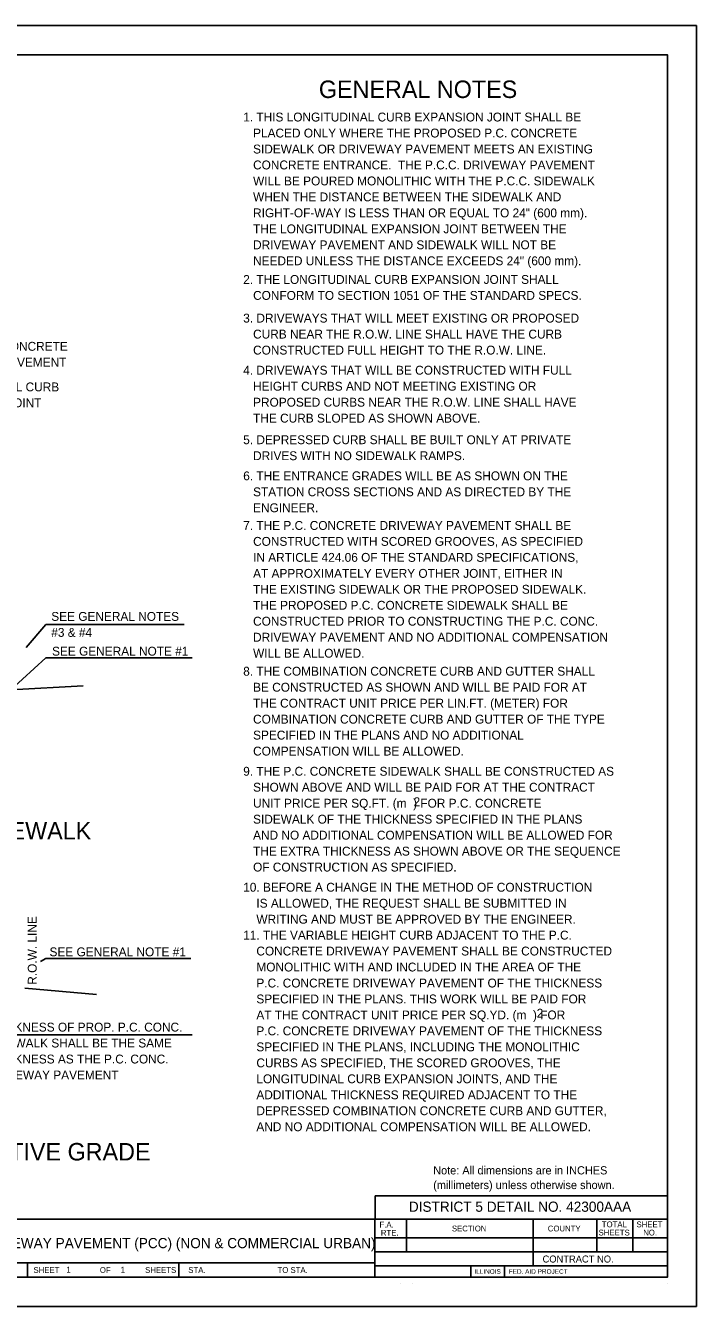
# Model space of a CAD drawing. Extents: x 0 to 2.83, y 0 to 1.83.
# Drawn here: x 1.872 to 2.833, y 0 to 1.833 of the extents above; entities that cross this region are included whole.
import ezdxf

# ---------------------------------------------------------------- set-up
doc = ezdxf.new("R2010")
doc.units = 0
for name, color, linetype in [('RD_Pr_Roadway_Dimensions', 7, 'Continuous'), ('RD_Pr_Roadway_Items', 7, 'Continuous'), ('RD_Pr_Roadway_Notes', 7, 'Continuous'), ('SH_General_Details', 7, 'Continuous'), ('SH_Printer_Plotting_Border', 7, 'Continuous')]:
    doc.layers.add(name, color=color, linetype=linetype)

msp = doc.modelspace()

# ---------------------------------------------------------------- linework, layer by layer
at = {"layer": 'RD_Pr_Roadway_Dimensions'}
msp.add_line((1.8071, 0.3888), (2.1108, 0.3888), dxfattribs=at)
at = {"layer": 'RD_Pr_Roadway_Items'}
for p, q in [((1.8509, 0.8827), (1.9549, 0.8882)), ((1.8712, 0.4555), (1.9738, 0.4465))]:
    msp.add_line(p, q, dxfattribs=at)
at = {"layer": 'RD_Pr_Roadway_Notes'}
for p, q in [((1.8732, 0.9433), (1.9012, 0.9762)), ((1.9012, 0.9762), (2.0992, 0.9762)), ((1.8509, 0.8827), (1.9012, 0.9285)), ((1.9012, 0.9285), (2.111, 0.9285)), ((1.8935, 0.4937), (1.9013, 0.4982)), ((1.9013, 0.4982), (2.1089, 0.4982))]:
    msp.add_line(p, q, dxfattribs=at)
at = {"layer": 'SH_General_Details'}
for p, q in [((2.8333, 1.8333), (0, 1.8333)), ((2.8333, 0), (2.8333, 1.8333)), ((2.3729, 0.1584), (2.7917, 0.1584)), ((2.3729, 0.125), (2.3729, 0.1584)), ((0.1667, 0.125), (2.7917, 0.125)), ((2.3728, 0.125), (2.3728, 0.0417)), ((2.4179, 0.125), (2.4179, 0.0779)), ((2.5995, 0.125), (2.5995, 0.0579)), ((2.6905, 0.125), (2.6905, 0.0779)), ((2.7423, 0.125), (2.7423, 0.0779)), ((2.3728, 0.0979), (2.7917, 0.0979)), ((2.3728, 0.0779), (2.7917, 0.0779)), ((1.7312, 0.0625), (2.3728, 0.0625)), ((1.875, 0.0625), (1.875, 0.0417)), ((2.0917, 0.0625), (2.0917, 0.0417)), ((2.3728, 0.0579), (2.7917, 0.0579)), ((2.5101, 0.0579), (2.5101, 0.0417)), ((2.5584, 0.0579), (2.5584, 0.0417)), ((2.4095, 0.0333), (2.4095, 0.0333)), ((2.4262, 0.0333), (2.4262, 0.0333)), ((2.7917, 0.0333), (2.7917, 0.0333)), ((2.8333, 0), (0, 0))]:
    msp.add_line(p, q, dxfattribs=at)
msp.add_lwpolyline([(0.1667, 1.7917), (2.7917, 1.7917), (2.7917, 0.0417), (0.1667, 0.0417)], close=True, dxfattribs=at)
at = {"layer": 'SH_Printer_Plotting_Border'}
msp.add_lwpolyline([(0, 0), (2.8333, 0), (2.8333, 1.8333), (0, 1.8333)], close=True, dxfattribs=at)

# ---------------------------------------------------------------- texts
at = {"layer": 'RD_Pr_Roadway_Dimensions'}
for s, p in [('THICKNESS OF PROP. P.C. CONC.', (1.8166, 0.3934)), ('SIDEWALK SHALL BE THE SAME', (1.8166, 0.3706)), ('THICKNESS AS THE P.C. CONC.', (1.8166, 0.3477)), ('DRIVEWAY PAVEMENT', (1.8166, 0.3249))]:
    msp.add_text(s, height=0.0127, dxfattribs=at).set_placement(p)
at = {"layer": 'RD_Pr_Roadway_Notes'}
for s, height, p in [('GENERAL NOTES', 0.025, (2.2924, 1.7297)), ('1. THIS LONGITUDINAL CURB EXPANSION JOINT SHALL BE', 0.0127, (2.184, 1.6961)), ('   PLACED ONLY WHERE THE PROPOSED P.C. CONCRETE', 0.0127, (2.184, 1.6732)), ('   SIDEWALK OR DRIVEWAY PAVEMENT MEETS AN EXISTING', 0.0127, (2.184, 1.6503)), ('   CONCRETE ENTRANCE.  THE P.C.C. DRIVEWAY PAVEMENT', 0.0127, (2.184, 1.6275)), ('   WILL BE POURED MONOLITHIC WITH THE P.C.C. SIDEWALK', 0.0127, (2.184, 1.6046)), ('   WHEN THE DISTANCE BETWEEN THE SIDEWALK AND', 0.0127, (2.184, 1.5818)), ('   RIGHT-OF-WAY IS LESS THAN OR EQUAL TO 24" (600 mm).', 0.0127, (2.184, 1.5589)), ('   THE LONGITUDINAL EXPANSION JOINT BETWEEN THE', 0.0127, (2.184, 1.536)), ('   DRIVEWAY PAVEMENT AND SIDEWALK WILL NOT BE', 0.0127, (2.184, 1.5132)), ('   NEEDED UNLESS THE DISTANCE EXCEEDS 24" (600 mm).', 0.0127, (2.184, 1.4903)), ('2. THE LONGITUDINAL CURB EXPANSION JOINT SHALL', 0.0127, (2.184, 1.4636)), ('   CONFORM TO SECTION 1051 OF THE STANDARD SPECS.', 0.0127, (2.184, 1.4408)), ('3. DRIVEWAYS THAT WILL MEET EXISTING OR PROPOSED', 0.0127, (2.184, 1.4083)), ('   CURB NEAR THE R.O.W. LINE SHALL HAVE THE CURB', 0.0127, (2.184, 1.3854)), ('PROP. P.C. CONCRETE', 0.0127, (1.742, 1.3679)), ('   CONSTRUCTED FULL HEIGHT TO THE R.O.W. LINE.', 0.0127, (2.184, 1.3625)), ('DRIVEWAY PAVEMENT', 0.0127, (1.742, 1.3451)), ('4. DRIVEWAYS THAT WILL BE CONSTRUCTED WITH FULL', 0.0127, (2.184, 1.3337)), ('LONGITUDINAL CURB', 0.0127, (1.742, 1.3098)), ('   HEIGHT CURBS AND NOT MEETING EXISTING OR', 0.0127, (2.184, 1.3108)), ('EXPANSION JOINT', 0.0127, (1.742, 1.287)), ('   PROPOSED CURBS NEAR THE R.O.W. LINE SHALL HAVE', 0.0127, (2.184, 1.2879)), ('   THE CURB SLOPED AS SHOWN ABOVE.', 0.0127, (2.184, 1.2651)), ('5. DEPRESSED CURB SHALL BE BUILT ONLY AT PRIVATE', 0.0127, (2.184, 1.2342)), ('   DRIVES WITH NO SIDEWALK RAMPS.', 0.0127, (2.184, 1.2113)), ('6. THE ENTRANCE GRADES WILL BE AS SHOWN ON THE', 0.0127, (2.184, 1.1825)), ('   STATION CROSS SECTIONS AND AS DIRECTED BY THE', 0.0127, (2.184, 1.1596)), ('   ENGINEER.', 0.0127, (2.184, 1.1368)), ('7. THE P.C. CONCRETE DRIVEWAY PAVEMENT SHALL BE', 0.0127, (2.184, 1.1115)), ('   CONSTRUCTED WITH SCORED GROOVES, AS SPECIFIED', 0.0127, (2.184, 1.0887)), ('   IN ARTICLE 424.06 OF THE STANDARD SPECIFICATIONS,', 0.0127, (2.184, 1.0658)), ('   AT APPROXIMATELY EVERY OTHER JOINT, EITHER IN', 0.0127, (2.184, 1.0429)), ('   THE EXISTING SIDEWALK OR THE PROPOSED SIDEWALK.', 0.0127, (2.184, 1.0201)), ('   THE PROPOSED P.C. CONCRETE SIDEWALK SHALL BE', 0.0127, (2.184, 0.9972)), ('SEE GENERAL NOTES', 0.0127, (1.909, 0.9813)), ('   CONSTRUCTED PRIOR TO CONSTRUCTING THE P.C. CONC.', 0.0127, (2.184, 0.9744)), ('#3 & #4', 0.0127, (1.909, 0.9584)), ('   DRIVEWAY PAVEMENT AND NO ADDITIONAL COMPENSATION', 0.0127, (2.184, 0.9515)), ('SEE GENERAL NOTE #1', 0.0127, (1.9101, 0.9315)), ('   WILL BE ALLOWED.', 0.0127, (2.184, 0.9286)), ('8. THE COMBINATION CONCRETE CURB AND GUTTER SHALL', 0.0127, (2.184, 0.9028)), ('   BE CONSTRUCTED AS SHOWN AND WILL BE PAID FOR AT', 0.0127, (2.184, 0.8799)), ('   THE CONTRACT UNIT PRICE PER LIN.FT. (METER) FOR', 0.0127, (2.184, 0.8571)), ('   COMBINATION CONCRETE CURB AND GUTTER OF THE TYPE', 0.0127, (2.184, 0.8342)), ('   SPECIFIED IN THE PLANS AND NO ADDITIONAL', 0.0127, (2.184, 0.8114)), ('   COMPENSATION WILL BE ALLOWED.', 0.0127, (2.184, 0.7885)), ('9. THE P.C. CONCRETE SIDEWALK SHALL BE CONSTRUCTED AS', 0.0127, (2.184, 0.7596)), ('   SHOWN ABOVE AND WILL BE PAID FOR AT THE CONTRACT', 0.0127, (2.184, 0.7368)), ('   UNIT PRICE PER SQ.FT. (m  ) FOR P.C. CONCRETE', 0.0127, (2.184, 0.7139)), ('2', 0.0127, (2.4281, 0.716)), ('   SIDEWALK OF THE THICKNESS SPECIFIED IN THE PLANS', 0.0127, (2.184, 0.691)), ('SECTION A-A WITHOUT SIDEWALK', 0.025, (1.4054, 0.6684)), ('   AND NO ADDITIONAL COMPENSATION WILL BE ALLOWED FOR', 0.0127, (2.184, 0.6682)), ('   THE EXTRA THICKNESS AS SHOWN ABOVE OR THE SEQUENCE', 0.0127, (2.184, 0.6453)), ('   OF CONSTRUCTION AS SPECIFIED.', 0.0127, (2.184, 0.6225)), ('10. BEFORE A CHANGE IN THE METHOD OF CONSTRUCTION', 0.0127, (2.184, 0.5936)), ('    IS ALLOWED, THE REQUEST SHALL BE SUBMITTED IN', 0.0127, (2.184, 0.5707)), ('    WRITING AND MUST BE APPROVED BY THE ENGINEER.', 0.0127, (2.184, 0.5478)), ('11. THE VARIABLE HEIGHT CURB ADJACENT TO THE P.C.', 0.0127, (2.184, 0.5251)), ('SEE GENERAL NOTE #1', 0.0127, (1.9065, 0.5011)), ('    CONCRETE DRIVEWAY PAVEMENT SHALL BE CONSTRUCTED', 0.0127, (2.184, 0.5023)), ('    MONOLITHIC WITH AND INCLUDED IN THE AREA OF THE', 0.0127, (2.184, 0.4794)), ('    P.C. CONCRETE DRIVEWAY PAVEMENT OF THE THICKNESS', 0.0127, (2.184, 0.4565)), ('    SPECIFIED IN THE PLANS. THIS WORK WILL BE PAID FOR', 0.0127, (2.184, 0.4337)), ('    AT THE CONTRACT UNIT PRICE PER SQ.YD. (m  ) FOR', 0.0127, (2.184, 0.4108)), ('2', 0.0127, (2.6045, 0.4133)), ('    P.C. CONCRETE DRIVEWAY PAVEMENT OF THE THICKNESS', 0.0127, (2.184, 0.388)), ('    SPECIFIED IN THE PLANS, INCLUDING THE MONOLITHIC', 0.0127, (2.184, 0.3651)), ('    CURBS AS SPECIFIED, THE SCORED GROOVES, THE', 0.0127, (2.184, 0.3422)), ('    LONGITUDINAL CURB EXPANSION JOINTS, AND THE', 0.0127, (2.184, 0.3194)), ('    ADDITIONAL THICKNESS REQUIRED ADJACENT TO THE', 0.0127, (2.184, 0.2965)), ('    DEPRESSED COMBINATION CONCRETE CURB AND GUTTER,', 0.0127, (2.184, 0.2737)), ('    AND NO ADDITIONAL COMPENSATION WILL BE ALLOWED.', 0.0127, (2.184, 0.2508)), ('SECTION A-A WITH NEGATIVE GRADE', 0.025, (1.4364, 0.2089)), ('Note: All dimensions are in INCHES', 0.0117, (2.4562, 0.1889)), ('(millimeters) unless otherwise shown.', 0.0117, (2.4562, 0.1679))]:
    msp.add_text(s, height=height, dxfattribs=at).set_placement(p)
msp.add_text('R.O.W. LINE', height=0.0127, rotation=90, dxfattribs=at).set_placement((1.8881, 0.4604))
at = {"layer": 'SH_General_Details'}
for s, height, p in [('DISTRICT 5 DETAIL NO. 42300AAA', 0.014583, (2.4213, 0.1354)), ('F.A.  ', 0.00833, (2.3793, 0.1129)), ('SECTION', 0.00833, (2.483, 0.1073)), ('COUNTY', 0.00833, (2.6204, 0.1073)), ('SHEETS', 0.00833, (2.6932, 0.1015)), ('TOTAL', 0.00833, (2.6978, 0.1132)), ('SHEET', 0.00833, (2.7475, 0.1132)), ('NO.', 0.00833, (2.7571, 0.1015)), ('DRIVEWAY PAVEMENT (PCC) (NON & COMMERCIAL URBAN)', 0.014583, (1.8058, 0.0833)), ('RTE.', 0.00833, (2.3812, 0.1012)), ('SHEET', 0.00833, (1.8835, 0.0479)), ('1', 0.00833, (1.9306, 0.0483)), ('OF', 0.00833, (1.9786, 0.0479)), ('1', 0.00833, (2.0085, 0.0483)), ('SHEETS', 0.00833, (2.0435, 0.0479)), ('STA.', 0.00833, (2.1054, 0.0479)), ('TO STA.', 0.00833, (2.2332, 0.0479)), ('CONTRACT NO.      ', 0.01, (2.6129, 0.0628)), ('ILLINOIS', 0.00667, (2.5152, 0.0466)), ('FED. AID PROJECT', 0.006667, (2.5644, 0.0466))]:
    msp.add_text(s, height=height, dxfattribs=at).set_placement(p)

doc.saveas('drawing.dxf')
